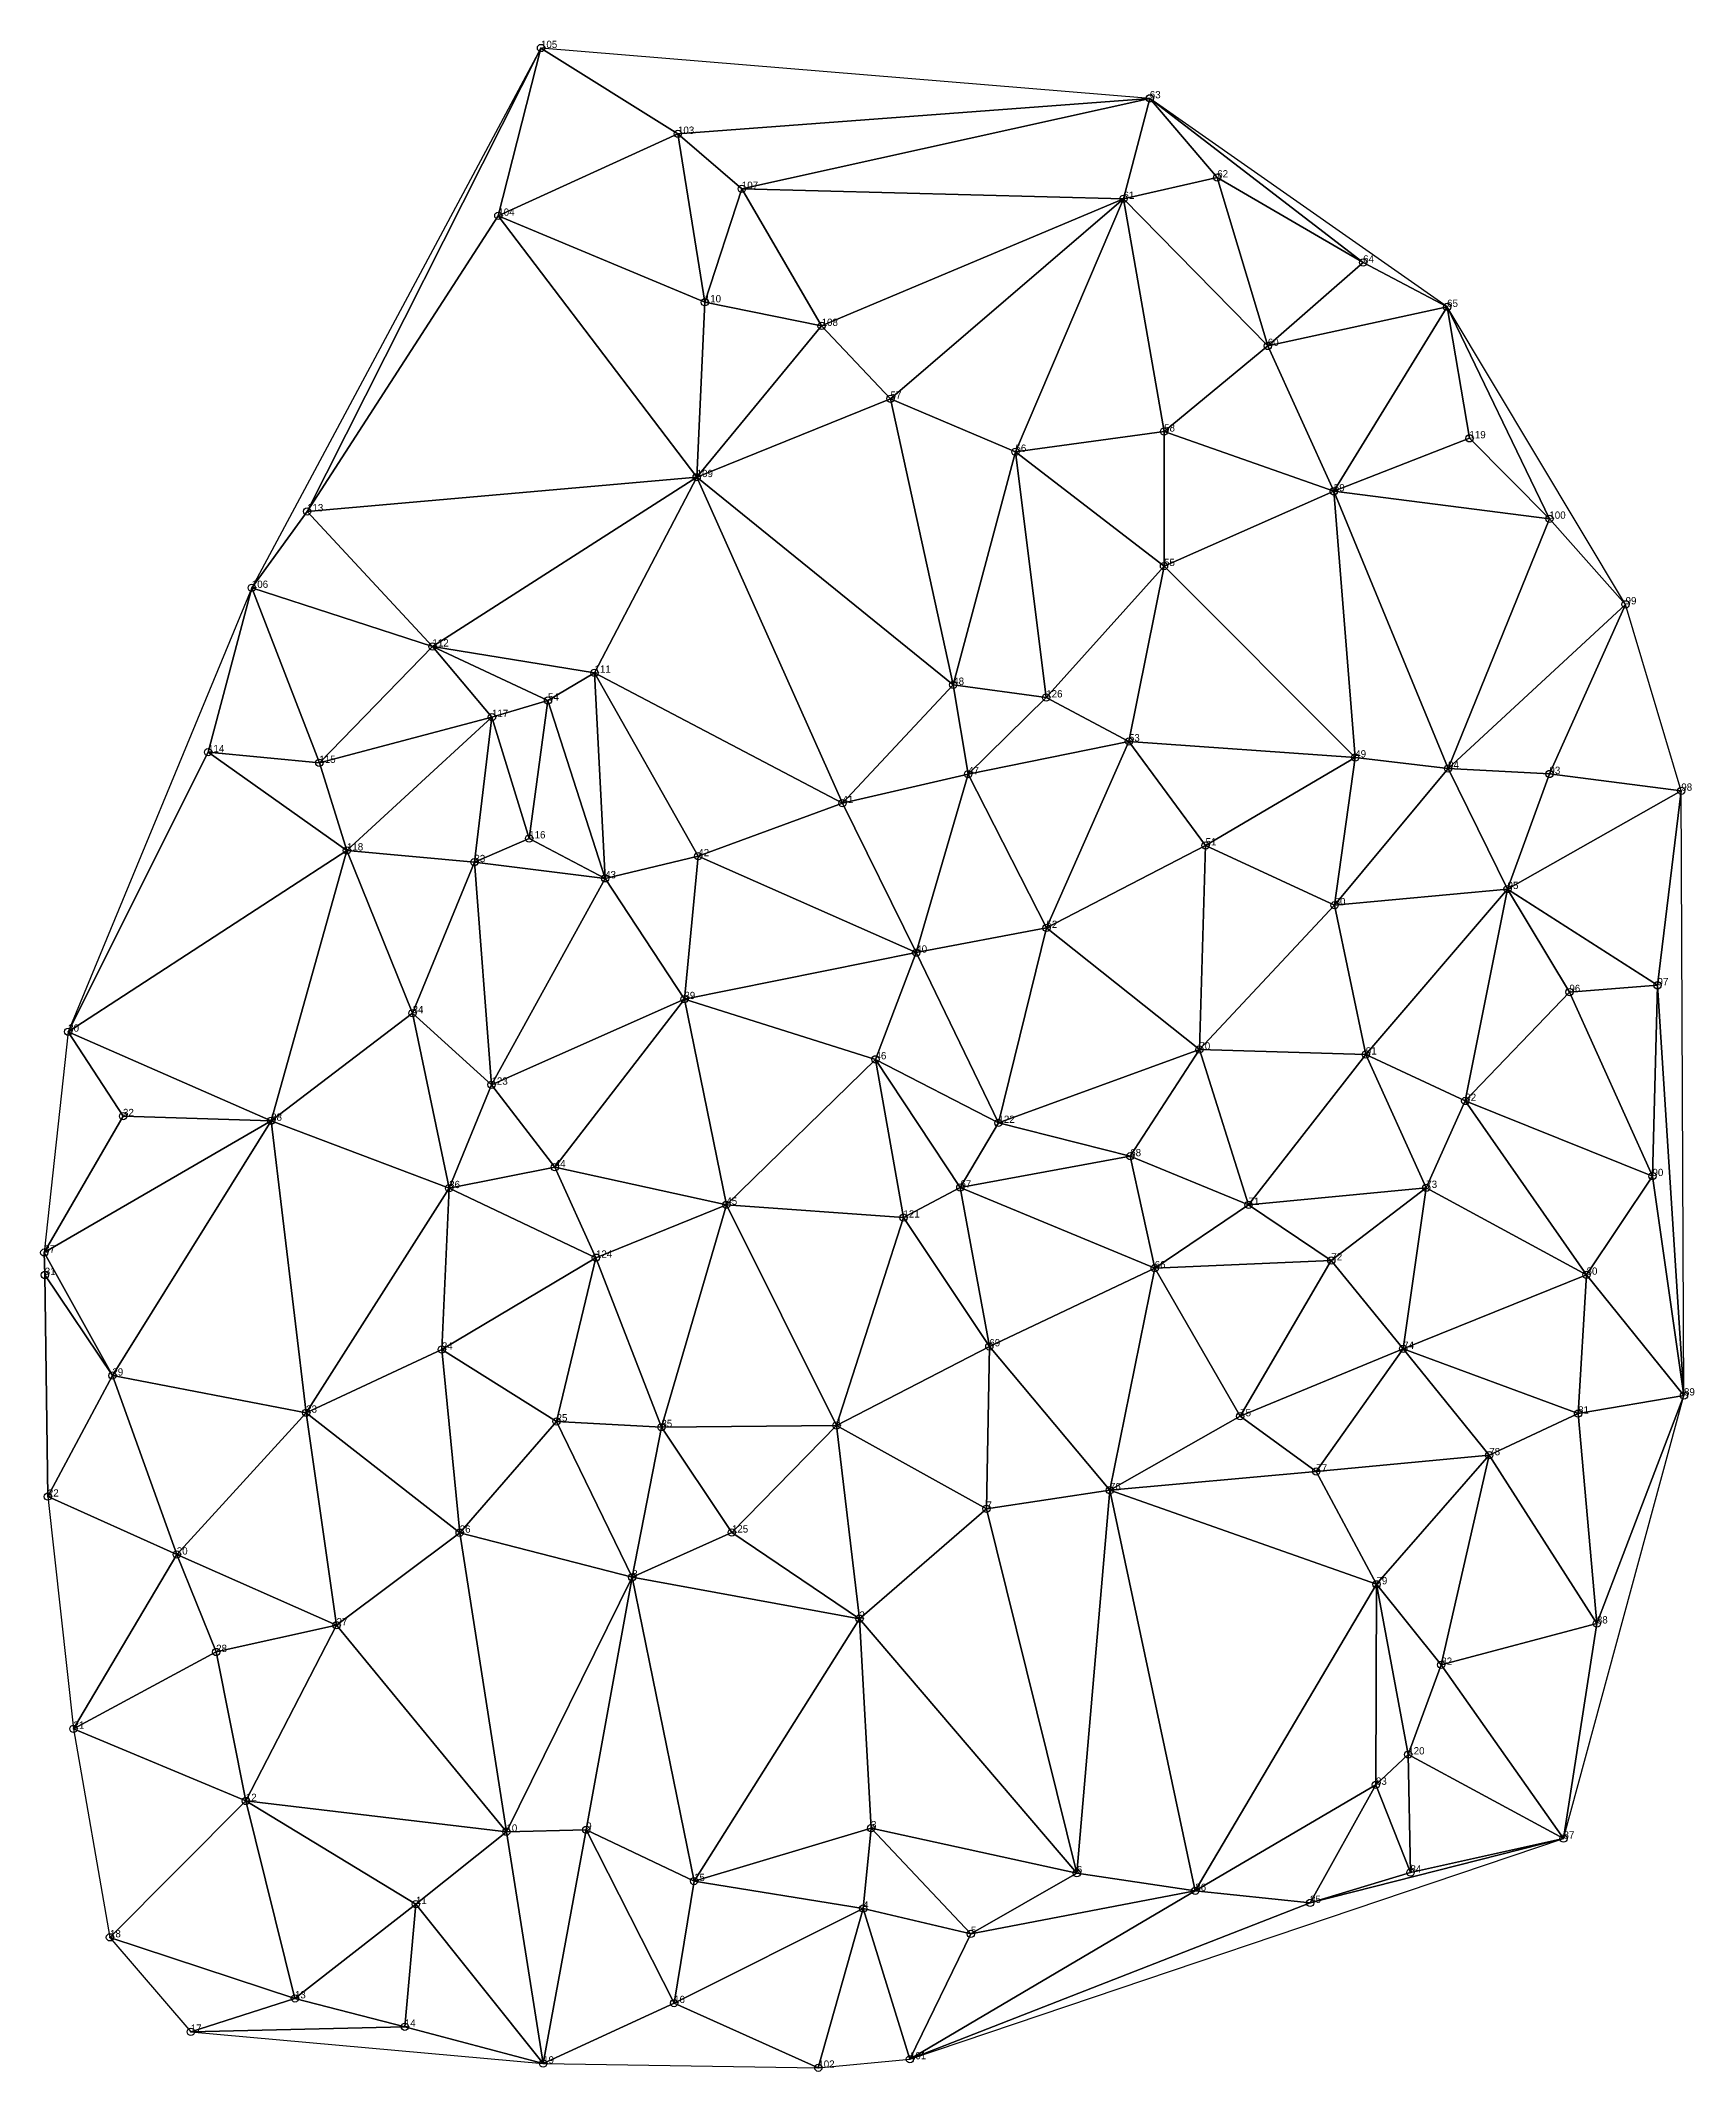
# Model space of a CAD drawing. Extents: x 313 to 540, y 326 to 604.
import ezdxf

# ---------------------------------------------------------------- set-up
doc = ezdxf.new("R2010")
doc.units = 0
doc.header["$MEASUREMENT"] = 0
doc.header["$PDMODE"] = 32
doc.layers.add('SHITI', color=10, linetype='Continuous')
doc.layers.add('ZHUJI', color=50, linetype='Continuous')

msp = doc.modelspace()

# ---------------------------------------------------------------- linework, layer by layer
for p in [(381.36, 603.18, 28.82), (464.84, 596.28, 31.75), (400.14, 591.41, 31.31), (474.09, 585.43, 32.53), (408.9, 583.86, 33.69), (461.23, 582.49, 34.14), (375.51, 580.18, 30.22), (494.1, 573.76, 31.33), (403.82, 568.31, 34.8), (505.61, 567.67, 29.51), (419.84, 565.07, 36.3), (481.02, 562.32, 34.47), (429.29, 555.09, 37.55), (466.8, 550.59, 37.23), (508.67, 549.66, 30.31), (446.42, 547.81, 38.34), (402.71, 544.34, 36.35), (490.08, 542.39, 33.84), (349.28, 539.64, 29.14), (519.63, 538.63, 29.28), (466.79, 532.14, 37.77), (341.71, 529.15, 27.06), (530.08, 526.89, 29.2), (366.48, 521.11, 31.67), (388.7, 517.51, 35.16), (437.89, 515.85, 39.99), (382.32, 513.7, 36.92), (450.64, 514.12, 40.1), (374.64, 511.44, 33.19), (335.71, 506.62, 26.92), (461.98, 508.1, 40.22), (350.97, 505.15, 29.65), (439.93, 503.6, 41.04), (493.01, 505.89, 33.87), (505.74, 504.38, 29.49), (519.64, 503.63, 28.96), (537.72, 501.33, 27.6), (422.7, 499.63, 40.76), (354.75, 493.14, 30.86), (379.74, 494.79, 33.53), (472.49, 493.83, 39.88), (372.23, 491.54, 33.05), (402.93, 492.35, 37.93), (390.16, 489.32, 36.34), (513.9, 487.85, 29.36), (490.18, 485.63, 36.45), (450.67, 482.52, 42.33), (432.82, 479.13, 42.34), (522.38, 473.73, 28.24), (534.46, 474.65, 28.18), (363.75, 470.83, 32.62), (401.02, 472.76, 38.6), (316.53, 468.29, 27.03), (471.64, 465.83, 41.44), (494.46, 465.16, 34.6), (427.23, 464.5, 43.51), (374.57, 461.02, 35.5), (324.05, 456.71, 28.87), (508.1, 458.79, 31.09), (344.36, 456.08, 30.19), (444.08, 455.78, 43.46), (462.16, 451.21, 42.18), (383.25, 449.7, 36.94), (533.77, 448.49, 25.88), (368.77, 446.84, 34.59), (438.86, 446.92, 43.51), (502.75, 446.87, 32.02), (406.78, 444.56, 41.69), (431.06, 442.8, 43.9), (478.39, 444.54, 39.44), (313.25, 438, 30.14), (388.9, 437.3, 38.2), (489.73, 436.92, 35.15), (313.32, 434.93, 26.57), (465.51, 435.85, 40.61), (524.73, 434.96, 28.89), (367.77, 424.7, 34.89), (442.84, 425.14, 42.23), (499.59, 424.8, 31.19), (322.59, 421.13, 27.76), (538.09, 418.4, 25.28), (349.16, 416.04, 31.75), (383.5, 414.85, 37.48), (477.23, 415.55, 36.17), (523.57, 415.92, 28.64), (397.87, 414.07, 39.5), (421.88, 414.28, 39.55), (511.39, 410.21, 29.09), (487.67, 407.98, 31.28), (313.74, 404.54, 26.91), (459.37, 405.41, 36.27), (442.45, 402.88, 37.95), (370.21, 399.59, 32.59), (407.54, 399.61, 37), (331.42, 396.59, 28.71), (393.86, 393.47, 32.54), (495.92, 392.51, 29.1), (353.32, 386.89, 30.55), (425.02, 387.8, 36.88), (526.14, 387.14, 25.93), (336.82, 383.23, 29.25), (504.81, 381.47, 28.34), (317.25, 372.7, 25.82), (500.28, 369.18, 27.7), (495.85, 365.02, 27.68), (340.89, 362.8, 26.82), (387.57, 358.85, 29.43), (426.62, 359.06, 31.23), (376.62, 358.59, 29.22), (521.57, 357.64, 25.85), (402.35, 351.82, 28.48), (454.84, 352.89, 28.5), (471.08, 350.47, 27.55), (500.58, 352.99, 26.1), (364.21, 348.66, 28.25), (425.53, 348.04, 27.42), (486.82, 348.82, 26.26), (322.26, 344.1, 24.37), (440.31, 344.57, 27.79), (347.62, 335.73, 26.23), (399.61, 335.09, 26.69), (333.34, 331.15, 24.69), (362.69, 331.84, 26.66), (381.66, 326.8, 26.76), (419.39, 326.22, 26.3), (431.95, 327.38, 26.61)]:
    msp.add_point(p)
at = {"layer": 'SHITI'}
for points in [[(381.36, 603.18), (341.71, 529.15), (349.28, 539.64), (381.36, 603.18)], [(381.36, 603.18), (349.28, 539.64), (375.51, 580.18), (381.36, 603.18)], [(400.14, 591.41), (381.36, 603.18), (375.51, 580.18), (400.14, 591.41)], [(464.84, 596.28), (381.36, 603.18), (400.14, 591.41), (464.84, 596.28)], [(400.14, 591.41), (408.9, 583.86), (464.84, 596.28), (400.14, 591.41)], [(464.84, 596.28), (408.9, 583.86), (461.23, 582.49), (464.84, 596.28)], [(474.09, 585.43), (464.84, 596.28), (461.23, 582.49), (474.09, 585.43)], [(494.1, 573.76), (464.84, 596.28), (474.09, 585.43), (494.1, 573.76)], [(464.84, 596.28), (494.1, 573.76), (505.61, 567.67), (464.84, 596.28)], [(400.14, 591.41), (375.51, 580.18), (403.82, 568.31), (400.14, 591.41)], [(400.14, 591.41), (403.82, 568.31), (408.9, 583.86), (400.14, 591.41)], [(474.09, 585.43), (461.23, 582.49), (481.02, 562.32), (474.09, 585.43)], [(494.1, 573.76), (474.09, 585.43), (481.02, 562.32), (494.1, 573.76)], [(408.9, 583.86), (403.82, 568.31), (419.84, 565.07), (408.9, 583.86)], [(408.9, 583.86), (419.84, 565.07), (461.23, 582.49), (408.9, 583.86)], [(461.23, 582.49), (419.84, 565.07), (429.29, 555.09), (461.23, 582.49)], [(461.23, 582.49), (429.29, 555.09), (446.42, 547.81), (461.23, 582.49)], [(461.23, 582.49), (446.42, 547.81), (466.8, 550.59), (461.23, 582.49)], [(481.02, 562.32), (461.23, 582.49), (466.8, 550.59), (481.02, 562.32)], [(375.51, 580.18), (349.28, 539.64), (402.71, 544.34), (375.51, 580.18)], [(403.82, 568.31), (375.51, 580.18), (402.71, 544.34), (403.82, 568.31)], [(494.1, 573.76), (481.02, 562.32), (505.61, 567.67), (494.1, 573.76)], [(403.82, 568.31), (402.71, 544.34), (419.84, 565.07), (403.82, 568.31)], [(505.61, 567.67), (481.02, 562.32), (490.08, 542.39), (505.61, 567.67)], [(505.61, 567.67), (490.08, 542.39), (508.67, 549.66), (505.61, 567.67)], [(505.61, 567.67), (519.63, 538.63), (530.08, 526.89), (505.61, 567.67)], [(505.61, 567.67), (508.67, 549.66), (519.63, 538.63), (505.61, 567.67)], [(419.84, 565.07), (402.71, 544.34), (429.29, 555.09), (419.84, 565.07)], [(481.02, 562.32), (466.8, 550.59), (490.08, 542.39), (481.02, 562.32)], [(429.29, 555.09), (402.71, 544.34), (437.89, 515.85), (429.29, 555.09)], [(429.29, 555.09), (437.89, 515.85), (446.42, 547.81), (429.29, 555.09)], [(466.8, 550.59), (446.42, 547.81), (466.79, 532.14), (466.8, 550.59)], [(466.8, 550.59), (466.79, 532.14), (490.08, 542.39), (466.8, 550.59)], [(508.67, 549.66), (490.08, 542.39), (519.63, 538.63), (508.67, 549.66)], [(446.42, 547.81), (437.89, 515.85), (450.64, 514.12), (446.42, 547.81)], [(446.42, 547.81), (450.64, 514.12), (466.79, 532.14), (446.42, 547.81)], [(349.28, 539.64), (366.48, 521.11), (402.71, 544.34), (349.28, 539.64)], [(366.48, 521.11), (388.7, 517.51), (402.71, 544.34), (366.48, 521.11)], [(402.71, 544.34), (388.7, 517.51), (422.7, 499.63), (402.71, 544.34)], [(402.71, 544.34), (422.7, 499.63), (437.89, 515.85), (402.71, 544.34)], [(490.08, 542.39), (466.79, 532.14), (493.01, 505.89), (490.08, 542.39)], [(490.08, 542.39), (493.01, 505.89), (505.74, 504.38), (490.08, 542.39)], [(519.63, 538.63), (490.08, 542.39), (505.74, 504.38), (519.63, 538.63)], [(341.71, 529.15), (366.48, 521.11), (349.28, 539.64), (341.71, 529.15)], [(519.63, 538.63), (505.74, 504.38), (530.08, 526.89), (519.63, 538.63)], [(466.79, 532.14), (450.64, 514.12), (461.98, 508.1), (466.79, 532.14)], [(466.79, 532.14), (461.98, 508.1), (493.01, 505.89), (466.79, 532.14)], [(341.71, 529.15), (316.53, 468.29), (335.71, 506.62), (341.71, 529.15)], [(341.71, 529.15), (335.71, 506.62), (350.97, 505.15), (341.71, 529.15)], [(341.71, 529.15), (350.97, 505.15), (366.48, 521.11), (341.71, 529.15)], [(530.08, 526.89), (505.74, 504.38), (519.64, 503.63), (530.08, 526.89)], [(530.08, 526.89), (519.64, 503.63), (537.72, 501.33), (530.08, 526.89)], [(366.48, 521.11), (350.97, 505.15), (374.64, 511.44), (366.48, 521.11)], [(366.48, 521.11), (382.32, 513.7), (388.7, 517.51), (366.48, 521.11)], [(374.64, 511.44), (382.32, 513.7), (366.48, 521.11), (374.64, 511.44)], [(382.32, 513.7), (390.16, 489.32), (388.7, 517.51), (382.32, 513.7)], [(388.7, 517.51), (402.93, 492.35), (422.7, 499.63), (388.7, 517.51)], [(388.7, 517.51), (390.16, 489.32), (402.93, 492.35), (388.7, 517.51)], [(437.89, 515.85), (422.7, 499.63), (439.93, 503.6), (437.89, 515.85)], [(450.64, 514.12), (437.89, 515.85), (439.93, 503.6), (450.64, 514.12)], [(374.64, 511.44), (379.74, 494.79), (382.32, 513.7), (374.64, 511.44)], [(382.32, 513.7), (379.74, 494.79), (390.16, 489.32), (382.32, 513.7)], [(450.64, 514.12), (439.93, 503.6), (461.98, 508.1), (450.64, 514.12)], [(350.97, 505.15), (354.75, 493.14), (374.64, 511.44), (350.97, 505.15)], [(374.64, 511.44), (354.75, 493.14), (372.23, 491.54), (374.64, 511.44)], [(374.64, 511.44), (372.23, 491.54), (379.74, 494.79), (374.64, 511.44)], [(461.98, 508.1), (439.93, 503.6), (450.67, 482.52), (461.98, 508.1)], [(461.98, 508.1), (450.67, 482.52), (472.49, 493.83), (461.98, 508.1)], [(493.01, 505.89), (461.98, 508.1), (472.49, 493.83), (493.01, 505.89)], [(335.71, 506.62), (316.53, 468.29), (354.75, 493.14), (335.71, 506.62)], [(335.71, 506.62), (354.75, 493.14), (350.97, 505.15), (335.71, 506.62)], [(493.01, 505.89), (472.49, 493.83), (490.18, 485.63), (493.01, 505.89)], [(505.74, 504.38), (493.01, 505.89), (490.18, 485.63), (505.74, 504.38)], [(505.74, 504.38), (490.18, 485.63), (513.9, 487.85), (505.74, 504.38)], [(519.64, 503.63), (505.74, 504.38), (513.9, 487.85), (519.64, 503.63)], [(439.93, 503.6), (422.7, 499.63), (432.82, 479.13), (439.93, 503.6)], [(439.93, 503.6), (432.82, 479.13), (450.67, 482.52), (439.93, 503.6)], [(537.72, 501.33), (519.64, 503.63), (513.9, 487.85), (537.72, 501.33)], [(537.72, 501.33), (513.9, 487.85), (534.46, 474.65), (537.72, 501.33)], [(537.72, 501.33), (534.46, 474.65), (538.09, 418.4), (537.72, 501.33)], [(422.7, 499.63), (402.93, 492.35), (432.82, 479.13), (422.7, 499.63)], [(316.53, 468.29), (344.36, 456.08), (354.75, 493.14), (316.53, 468.29)], [(354.75, 493.14), (344.36, 456.08), (363.75, 470.83), (354.75, 493.14)], [(354.75, 493.14), (363.75, 470.83), (372.23, 491.54), (354.75, 493.14)], [(379.74, 494.79), (372.23, 491.54), (390.16, 489.32), (379.74, 494.79)], [(472.49, 493.83), (450.67, 482.52), (471.64, 465.83), (472.49, 493.83)], [(490.18, 485.63), (472.49, 493.83), (471.64, 465.83), (490.18, 485.63)], [(372.23, 491.54), (363.75, 470.83), (374.57, 461.02), (372.23, 491.54)], [(372.23, 491.54), (374.57, 461.02), (390.16, 489.32), (372.23, 491.54)], [(390.16, 489.32), (401.02, 472.76), (402.93, 492.35), (390.16, 489.32)], [(402.93, 492.35), (401.02, 472.76), (432.82, 479.13), (402.93, 492.35)], [(390.16, 489.32), (374.57, 461.02), (401.02, 472.76), (390.16, 489.32)], [(513.9, 487.85), (490.18, 485.63), (494.46, 465.16), (513.9, 487.85)], [(513.9, 487.85), (494.46, 465.16), (508.1, 458.79), (513.9, 487.85)], [(522.38, 473.73), (513.9, 487.85), (508.1, 458.79), (522.38, 473.73)], [(534.46, 474.65), (513.9, 487.85), (522.38, 473.73), (534.46, 474.65)], [(490.18, 485.63), (471.64, 465.83), (494.46, 465.16), (490.18, 485.63)], [(450.67, 482.52), (432.82, 479.13), (444.08, 455.78), (450.67, 482.52)], [(450.67, 482.52), (444.08, 455.78), (471.64, 465.83), (450.67, 482.52)], [(432.82, 479.13), (401.02, 472.76), (427.23, 464.5), (432.82, 479.13)], [(432.82, 479.13), (427.23, 464.5), (444.08, 455.78), (432.82, 479.13)], [(522.38, 473.73), (508.1, 458.79), (533.77, 448.49), (522.38, 473.73)], [(534.46, 474.65), (522.38, 473.73), (533.77, 448.49), (534.46, 474.65)], [(534.46, 474.65), (533.77, 448.49), (538.09, 418.4), (534.46, 474.65)], [(344.36, 456.08), (368.77, 446.84), (363.75, 470.83), (344.36, 456.08)], [(363.75, 470.83), (368.77, 446.84), (374.57, 461.02), (363.75, 470.83)], [(374.57, 461.02), (383.25, 449.7), (401.02, 472.76), (374.57, 461.02)], [(401.02, 472.76), (383.25, 449.7), (406.78, 444.56), (401.02, 472.76)], [(401.02, 472.76), (406.78, 444.56), (427.23, 464.5), (401.02, 472.76)], [(313.25, 438), (324.05, 456.71), (316.53, 468.29), (313.25, 438)], [(324.05, 456.71), (344.36, 456.08), (316.53, 468.29), (324.05, 456.71)], [(471.64, 465.83), (444.08, 455.78), (462.16, 451.21), (471.64, 465.83)], [(471.64, 465.83), (462.16, 451.21), (478.39, 444.54), (471.64, 465.83)], [(494.46, 465.16), (471.64, 465.83), (478.39, 444.54), (494.46, 465.16)], [(494.46, 465.16), (478.39, 444.54), (502.75, 446.87), (494.46, 465.16)], [(508.1, 458.79), (494.46, 465.16), (502.75, 446.87), (508.1, 458.79)], [(427.23, 464.5), (406.78, 444.56), (431.06, 442.8), (427.23, 464.5)], [(438.86, 446.92), (427.23, 464.5), (431.06, 442.8), (438.86, 446.92)], [(444.08, 455.78), (427.23, 464.5), (438.86, 446.92), (444.08, 455.78)], [(374.57, 461.02), (368.77, 446.84), (383.25, 449.7), (374.57, 461.02)], [(324.05, 456.71), (313.25, 438), (344.36, 456.08), (324.05, 456.71)], [(508.1, 458.79), (502.75, 446.87), (524.73, 434.96), (508.1, 458.79)], [(533.77, 448.49), (508.1, 458.79), (524.73, 434.96), (533.77, 448.49)], [(313.25, 438), (322.59, 421.13), (344.36, 456.08), (313.25, 438)], [(322.59, 421.13), (349.16, 416.04), (344.36, 456.08), (322.59, 421.13)], [(344.36, 456.08), (349.16, 416.04), (368.77, 446.84), (344.36, 456.08)], [(462.16, 451.21), (444.08, 455.78), (438.86, 446.92), (462.16, 451.21)], [(462.16, 451.21), (438.86, 446.92), (465.51, 435.85), (462.16, 451.21)], [(478.39, 444.54), (462.16, 451.21), (465.51, 435.85), (478.39, 444.54)], [(368.77, 446.84), (388.9, 437.3), (383.25, 449.7), (368.77, 446.84)], [(383.25, 449.7), (388.9, 437.3), (406.78, 444.56), (383.25, 449.7)], [(533.77, 448.49), (524.73, 434.96), (538.09, 418.4), (533.77, 448.49)], [(349.16, 416.04), (367.77, 424.7), (368.77, 446.84), (349.16, 416.04)], [(367.77, 424.7), (388.9, 437.3), (368.77, 446.84), (367.77, 424.7)], [(438.86, 446.92), (431.06, 442.8), (442.84, 425.14), (438.86, 446.92)], [(465.51, 435.85), (438.86, 446.92), (442.84, 425.14), (465.51, 435.85)], [(502.75, 446.87), (478.39, 444.54), (489.73, 436.92), (502.75, 446.87)], [(502.75, 446.87), (489.73, 436.92), (499.59, 424.8), (502.75, 446.87)], [(524.73, 434.96), (502.75, 446.87), (499.59, 424.8), (524.73, 434.96)], [(388.9, 437.3), (397.87, 414.07), (406.78, 444.56), (388.9, 437.3)], [(406.78, 444.56), (397.87, 414.07), (421.88, 414.28), (406.78, 444.56)], [(431.06, 442.8), (406.78, 444.56), (421.88, 414.28), (431.06, 442.8)], [(442.84, 425.14), (431.06, 442.8), (421.88, 414.28), (442.84, 425.14)], [(489.73, 436.92), (478.39, 444.54), (465.51, 435.85), (489.73, 436.92)], [(313.32, 434.93), (322.59, 421.13), (313.25, 438), (313.32, 434.93)], [(313.74, 404.54), (313.32, 434.93), (313.25, 438), (313.74, 404.54)], [(367.77, 424.7), (383.5, 414.85), (388.9, 437.3), (367.77, 424.7)], [(383.5, 414.85), (397.87, 414.07), (388.9, 437.3), (383.5, 414.85)], [(313.32, 434.93), (313.74, 404.54), (322.59, 421.13), (313.32, 434.93)], [(465.51, 435.85), (442.84, 425.14), (459.37, 405.41), (465.51, 435.85)], [(477.23, 415.55), (465.51, 435.85), (459.37, 405.41), (477.23, 415.55)], [(489.73, 436.92), (465.51, 435.85), (477.23, 415.55), (489.73, 436.92)], [(499.59, 424.8), (489.73, 436.92), (477.23, 415.55), (499.59, 424.8)], [(524.73, 434.96), (499.59, 424.8), (523.57, 415.92), (524.73, 434.96)], [(538.09, 418.4), (524.73, 434.96), (523.57, 415.92), (538.09, 418.4)], [(349.16, 416.04), (370.21, 399.59), (367.77, 424.7), (349.16, 416.04)], [(367.77, 424.7), (370.21, 399.59), (383.5, 414.85), (367.77, 424.7)], [(442.45, 402.88), (442.84, 425.14), (421.88, 414.28), (442.45, 402.88)], [(459.37, 405.41), (442.84, 425.14), (442.45, 402.88), (459.37, 405.41)], [(499.59, 424.8), (477.23, 415.55), (487.67, 407.98), (499.59, 424.8)], [(511.39, 410.21), (499.59, 424.8), (487.67, 407.98), (511.39, 410.21)], [(523.57, 415.92), (499.59, 424.8), (511.39, 410.21), (523.57, 415.92)], [(313.74, 404.54), (331.42, 396.59), (322.59, 421.13), (313.74, 404.54)], [(322.59, 421.13), (331.42, 396.59), (349.16, 416.04), (322.59, 421.13)], [(538.09, 418.4), (526.14, 387.14), (521.57, 357.64), (538.09, 418.4)], [(538.09, 418.4), (523.57, 415.92), (526.14, 387.14), (538.09, 418.4)], [(331.42, 396.59), (353.32, 386.89), (349.16, 416.04), (331.42, 396.59)], [(353.32, 386.89), (370.21, 399.59), (349.16, 416.04), (353.32, 386.89)], [(487.67, 407.98), (477.23, 415.55), (459.37, 405.41), (487.67, 407.98)], [(526.14, 387.14), (523.57, 415.92), (511.39, 410.21), (526.14, 387.14)], [(370.21, 399.59), (393.86, 393.47), (383.5, 414.85), (370.21, 399.59)], [(383.5, 414.85), (393.86, 393.47), (397.87, 414.07), (383.5, 414.85)], [(393.86, 393.47), (407.54, 399.61), (397.87, 414.07), (393.86, 393.47)], [(397.87, 414.07), (407.54, 399.61), (421.88, 414.28), (397.87, 414.07)], [(421.88, 414.28), (407.54, 399.61), (425.02, 387.8), (421.88, 414.28)], [(442.45, 402.88), (421.88, 414.28), (425.02, 387.8), (442.45, 402.88)], [(511.39, 410.21), (487.67, 407.98), (495.92, 392.51), (511.39, 410.21)], [(504.81, 381.47), (511.39, 410.21), (495.92, 392.51), (504.81, 381.47)], [(526.14, 387.14), (511.39, 410.21), (504.81, 381.47), (526.14, 387.14)], [(487.67, 407.98), (459.37, 405.41), (495.92, 392.51), (487.67, 407.98)], [(317.25, 372.7), (331.42, 396.59), (313.74, 404.54), (317.25, 372.7)], [(454.84, 352.89), (459.37, 405.41), (442.45, 402.88), (454.84, 352.89)], [(471.08, 350.47), (459.37, 405.41), (454.84, 352.89), (471.08, 350.47)], [(495.92, 392.51), (459.37, 405.41), (471.08, 350.47), (495.92, 392.51)], [(454.84, 352.89), (442.45, 402.88), (425.02, 387.8), (454.84, 352.89)], [(353.32, 386.89), (376.62, 358.59), (370.21, 399.59), (353.32, 386.89)], [(376.62, 358.59), (393.86, 393.47), (370.21, 399.59), (376.62, 358.59)], [(425.02, 387.8), (407.54, 399.61), (393.86, 393.47), (425.02, 387.8)], [(317.25, 372.7), (336.82, 383.23), (331.42, 396.59), (317.25, 372.7)], [(336.82, 383.23), (353.32, 386.89), (331.42, 396.59), (336.82, 383.23)], [(387.57, 358.85), (393.86, 393.47), (376.62, 358.59), (387.57, 358.85)], [(387.57, 358.85), (402.35, 351.82), (393.86, 393.47), (387.57, 358.85)], [(402.35, 351.82), (425.02, 387.8), (393.86, 393.47), (402.35, 351.82)], [(495.85, 365.02), (495.92, 392.51), (471.08, 350.47), (495.85, 365.02)], [(500.28, 369.18), (495.92, 392.51), (495.85, 365.02), (500.28, 369.18)], [(504.81, 381.47), (495.92, 392.51), (500.28, 369.18), (504.81, 381.47)], [(426.62, 359.06), (425.02, 387.8), (402.35, 351.82), (426.62, 359.06)], [(454.84, 352.89), (425.02, 387.8), (426.62, 359.06), (454.84, 352.89)], [(526.14, 387.14), (504.81, 381.47), (521.57, 357.64), (526.14, 387.14)], [(336.82, 383.23), (340.89, 362.8), (353.32, 386.89), (336.82, 383.23)], [(340.89, 362.8), (376.62, 358.59), (353.32, 386.89), (340.89, 362.8)], [(317.25, 372.7), (340.89, 362.8), (336.82, 383.23), (317.25, 372.7)], [(521.57, 357.64), (504.81, 381.47), (500.28, 369.18), (521.57, 357.64)], [(322.26, 344.1), (340.89, 362.8), (317.25, 372.7), (322.26, 344.1)], [(500.58, 352.99), (500.28, 369.18), (495.85, 365.02), (500.58, 352.99)], [(521.57, 357.64), (500.28, 369.18), (500.58, 352.99), (521.57, 357.64)], [(486.82, 348.82), (495.85, 365.02), (471.08, 350.47), (486.82, 348.82)], [(500.58, 352.99), (495.85, 365.02), (486.82, 348.82), (500.58, 352.99)], [(322.26, 344.1), (347.62, 335.73), (340.89, 362.8), (322.26, 344.1)], [(364.21, 348.66), (376.62, 358.59), (340.89, 362.8), (364.21, 348.66)], [(347.62, 335.73), (364.21, 348.66), (340.89, 362.8), (347.62, 335.73)], [(364.21, 348.66), (381.66, 326.8), (376.62, 358.59), (364.21, 348.66)], [(381.66, 326.8), (387.57, 358.85), (376.62, 358.59), (381.66, 326.8)], [(381.66, 326.8), (399.61, 335.09), (387.57, 358.85), (381.66, 326.8)], [(399.61, 335.09), (402.35, 351.82), (387.57, 358.85), (399.61, 335.09)], [(425.53, 348.04), (426.62, 359.06), (402.35, 351.82), (425.53, 348.04)], [(440.31, 344.57), (426.62, 359.06), (425.53, 348.04), (440.31, 344.57)], [(440.31, 344.57), (454.84, 352.89), (426.62, 359.06), (440.31, 344.57)], [(521.57, 357.64), (486.82, 348.82), (431.95, 327.38), (521.57, 357.64)], [(500.58, 352.99), (486.82, 348.82), (521.57, 357.64), (500.58, 352.99)], [(425.53, 348.04), (402.35, 351.82), (399.61, 335.09), (425.53, 348.04)], [(471.08, 350.47), (454.84, 352.89), (440.31, 344.57), (471.08, 350.47)], [(362.69, 331.84), (364.21, 348.66), (347.62, 335.73), (362.69, 331.84)], [(362.69, 331.84), (381.66, 326.8), (364.21, 348.66), (362.69, 331.84)], [(471.08, 350.47), (440.31, 344.57), (431.95, 327.38), (471.08, 350.47)], [(486.82, 348.82), (471.08, 350.47), (431.95, 327.38), (486.82, 348.82)], [(419.39, 326.22), (425.53, 348.04), (399.61, 335.09), (419.39, 326.22)], [(431.95, 327.38), (425.53, 348.04), (419.39, 326.22), (431.95, 327.38)], [(431.95, 327.38), (440.31, 344.57), (425.53, 348.04), (431.95, 327.38)], [(333.34, 331.15), (347.62, 335.73), (322.26, 344.1), (333.34, 331.15)], [(333.34, 331.15), (362.69, 331.84), (347.62, 335.73), (333.34, 331.15)], [(419.39, 326.22), (399.61, 335.09), (381.66, 326.8), (419.39, 326.22)], [(333.34, 331.15), (381.66, 326.8), (362.69, 331.84), (333.34, 331.15)]]:
    msp.add_lwpolyline(points, dxfattribs=at)

# ---------------------------------------------------------------- texts
at = {"layer": 'ZHUJI'}
for s, p in [('105', (381.36, 603.18)), ('63', (464.84, 596.28)), ('103', (400.14, 591.41)), ('107', (408.9, 583.86)), ('62', (474.09, 585.43)), ('61', (461.23, 582.49)), ('104', (375.51, 580.18)), ('64', (494.1, 573.76)), ('110', (403.82, 568.31)), ('65', (505.61, 567.67)), ('108', (419.84, 565.07)), ('60', (481.02, 562.32)), ('57', (429.29, 555.09)), ('58', (466.8, 550.59)), ('56', (446.42, 547.81)), ('119', (508.67, 549.66)), ('109', (402.71, 544.34)), ('59', (490.08, 542.39)), ('113', (349.28, 539.64)), ('100', (519.63, 538.63)), ('55', (466.79, 532.14)), ('106', (341.71, 529.15)), ('99', (530.08, 526.89)), ('112', (366.48, 521.11)), ('111', (388.7, 517.51)), ('48', (437.89, 515.85)), ('117', (374.64, 511.44)), ('54', (382.32, 513.7)), ('126', (450.64, 514.12)), ('114', (335.71, 506.62)), ('53', (461.98, 508.1)), ('49', (493.01, 505.89)), ('115', (350.97, 505.15)), ('47', (439.93, 503.6)), ('94', (505.74, 504.38)), ('93', (519.64, 503.63)), ('98', (537.72, 501.33)), ('41', (422.7, 499.63)), ('116', (379.74, 494.79)), ('118', (354.75, 493.14)), ('42', (402.93, 492.35)), ('51', (472.49, 493.83)), ('33', (372.23, 491.54)), ('43', (390.16, 489.32)), ('95', (513.9, 487.85)), ('50', (490.18, 485.63)), ('52', (450.67, 482.52)), ('40', (432.82, 479.13)), ('39', (401.02, 472.76)), ('96', (522.38, 473.73)), ('97', (534.46, 474.65)), ('34', (363.75, 470.83)), ('30', (316.53, 468.29)), ('46', (427.23, 464.5)), ('70', (471.64, 465.83)), ('91', (494.46, 465.16)), ('123', (374.57, 461.02)), ('92', (508.1, 458.79)), ('32', (324.05, 456.71)), ('38', (344.36, 456.08)), ('122', (444.08, 455.78)), ('68', (462.16, 451.21)), ('44', (383.25, 449.7)), ('90', (533.77, 448.49)), ('36', (368.77, 446.84)), ('45', (406.78, 444.56)), ('67', (438.86, 446.92)), ('73', (502.75, 446.87)), ('121', (431.06, 442.8)), ('71', (478.39, 444.54)), ('37', (313.25, 438)), ('124', (388.9, 437.3)), ('72', (489.73, 436.92)), ('31', (313.32, 434.93)), ('66', (465.51, 435.85)), ('80', (524.73, 434.96)), ('69', (442.84, 425.14)), ('24', (367.77, 424.7)), ('74', (499.59, 424.8)), ('29', (322.59, 421.13)), ('89', (538.09, 418.4)), ('23', (349.16, 416.04)), ('25', (383.5, 414.85)), ('35', (397.87, 414.07)), ('1', (421.88, 414.28)), ('75', (477.23, 415.55)), ('81', (523.57, 415.92)), ('78', (511.39, 410.21)), ('77', (487.67, 407.98)), ('22', (313.74, 404.54)), ('7', (442.45, 402.88)), ('76', (459.37, 405.41)), ('26', (370.21, 399.59)), ('125', (407.54, 399.61)), ('20', (331.42, 396.59)), ('8', (393.86, 393.47)), ('79', (495.92, 392.51)), ('27', (353.32, 386.89)), ('2', (425.02, 387.8)), ('88', (526.14, 387.14)), ('28', (336.82, 383.23)), ('82', (504.81, 381.47)), ('21', (317.25, 372.7)), ('120', (500.28, 369.18)), ('83', (495.85, 365.02)), ('12', (340.89, 362.8)), ('10', (376.62, 358.59)), ('9', (387.57, 358.85)), ('3', (426.62, 359.06)), ('87', (521.57, 357.64)), ('6', (454.84, 352.89)), ('84', (500.58, 352.99)), ('15', (402.35, 351.82)), ('86', (471.08, 350.47)), ('11', (364.21, 348.66)), ('4', (425.53, 348.04)), ('85', (486.82, 348.82)), ('5', (440.31, 344.57)), ('18', (322.26, 344.1)), ('13', (347.62, 335.73)), ('16', (399.61, 335.09)), ('17', (333.34, 331.15)), ('14', (362.69, 331.84)), ('19', (381.66, 326.8)), ('102', (419.39, 326.22)), ('101', (431.95, 327.38))]:
    msp.add_text(s, height=1, dxfattribs=at).set_placement(p)

doc.saveas('drawing.dxf')
